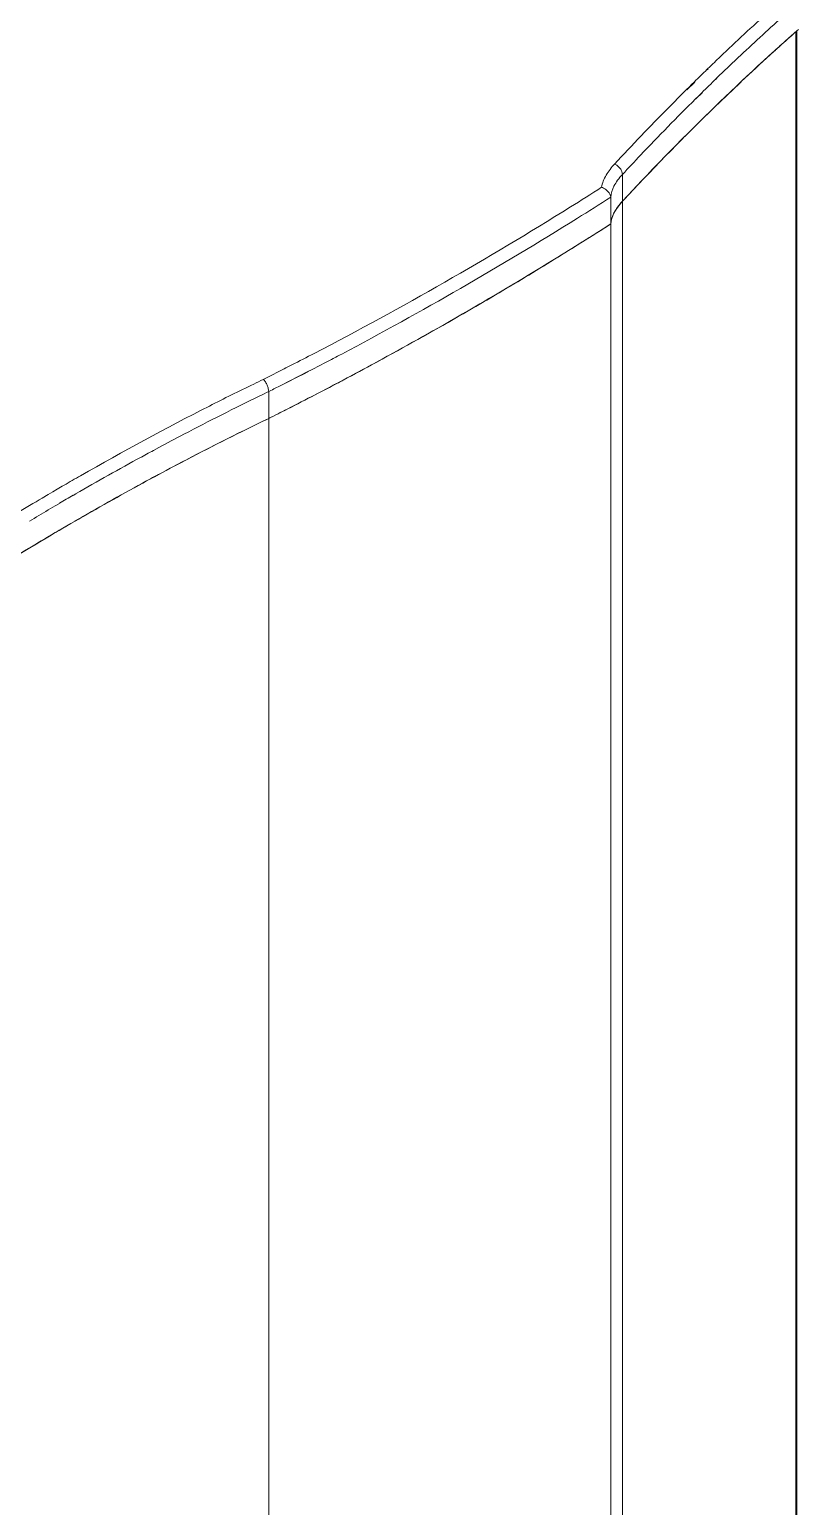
# Model space of a CAD drawing. Header units: millimetres. Extents: x 1177 to 2365, y 93 to 933.
# Drawn here: x 2170.9 to 2260, y 589.5 to 760.8 of the extents above; entities that cross this region are included whole.
import ezdxf

# ---------------------------------------------------------------- set-up
doc = ezdxf.new("R2010")
doc.units = ezdxf.units.MM
doc.header["$LTSCALE"] = 0.1
doc.layers.get('0').update_dxf_attribs({"lineweight": 13})

msp = doc.modelspace()

# ---------------------------------------------------------------- linework, layer by layer
for p, q in [((2259.85, 760.66), (2260.05, 760.83)), ((2259.86, 523.8), (2259.86, 760.66)), ((2259.74, 760.55), (2259.74, 523.56)), ((2249.54, 756.29), (2249.43, 756.19)), ((2249.58, 756.27), (2249.47, 756.17)), ((2247.39, 754.19), (2247.06, 753.86)), ((2248.01, 754.74), (2247.09, 753.85)), ((2247.61, 754.41), (2247.39, 754.19)), ((2247.97, 754.76), (2247.61, 754.41)), ((2250.48, 755.11), (2250.54, 755.17)), ((2250.52, 755.09), (2250.58, 755.15)), ((2248.11, 752.78), (2248.44, 753.11)), ((2248.14, 752.77), (2248.87, 753.48)), ((2248.44, 753.11), (2248.84, 753.5)), ((2239.63, 744.02), (2239.63, 740.91)), ((2238.27, 738.27), (2238.27, 741.38)), ((2239.64, 500.8), (2239.64, 740.91)), ((2238.27, 738.27), (2238.17, 738.21)), ((2238.27, 738.27), (2238.17, 738.21)), ((2238.27, 738.27), (2238.27, 498.16)), ((2224.9, 730.06), (2224.27, 729.68)), ((2200, 719.55), (2203.22, 721.19)), ((2202.63, 720.87), (2203.23, 721.18)), ((2205.19, 722.2), (2205.72, 722.49)), ((2205.19, 722.2), (2205.73, 722.48)), ((2211.76, 722.6), (2210.98, 722.17)), ((2200.01, 719.54), (2200.46, 719.77)), ((2200.46, 719.77), (2201.09, 720.09)), ((2201.09, 720.09), (2201.42, 720.26)), ((2201.42, 720.26), (2201.99, 720.55)), ((2201.99, 720.55), (2202.63, 720.87)), ((2198.6, 718.83), (2198.69, 718.88)), ((2198.6, 718.83), (2198.69, 718.88)), ((2198.6, 715.72), (2198.6, 718.83)), ((2198.73, 715.79), (2198.6, 715.72)), ((2198.73, 715.79), (2198.6, 715.72)), ((2198.6, 715.72), (2198.61, 475.61)), ((2183.81, 711.24), (2184.41, 711.57)), ((2183.83, 711.23), (2184.42, 711.56)), ((2185.24, 712.01), (2185.84, 712.33)), ((2185.24, 712.01), (2185.57, 712.19)), ((2185.57, 712.19), (2185.84, 712.33)), ((2186.26, 709.45), (2185.84, 709.22)), ((2174.05, 707.51), (2173.55, 707.21)), ((2172.32, 706.48), (2171.99, 706.29)), ((2173.03, 706.91), (2172.32, 706.48)), ((2173.55, 707.21), (2173.03, 706.91)), ((2173.81, 705.57), (2174.32, 705.87)), ((2175.92, 706.8), (2176.21, 706.97)), ((2173.3, 705.27), (2173.81, 705.57)), ((2170.86, 703.81), (2171.11, 703.96)), ((2173.24, 702.12), (2172.97, 701.96))]:
    msp.add_line(p, q)
for points in [[(2224.89, 730.06), (2224.44, 729.79), (2224.26, 729.69)], [(2211.75, 722.61), (2211.21, 722.3), (2210.98, 722.18)], [(2186.26, 709.45), (2186.14, 709.39), (2185.85, 709.22)], [(2173.24, 702.12), (2173.16, 702.07), (2172.98, 701.96)]]:
    msp.add_lwpolyline(points)
for centre, radius, start, end in [((2418.88, 579.73), 240.88, 131.3513, 131.9367), ((2441.46, 558.32), 275.73, 133.7012, 133.8929), ((2445.64, 554), 281.74, 134.141, 134.5557), ((2442.95, 556.77), 277.88, 133.8929, 134.1091), ((2444.58, 554.78), 278.94, 133.8484, 134.0777), ((2447.33, 551.95), 282.88, 134.0964, 134.5621), ((2444.62, 551.69), 278.94, 133.2754, 134.1074), ((2451.9, 544.16), 289.42, 134.1042, 134.7231), ((2455.51, 540.5), 294.56, 134.7223, 135.1714), ((2458.45, 537.58), 298.71, 135.1721, 136.6924), ((2001.7, 1111.49), 437.72, 301.993, 302.5506), ((2457.68, 538.31), 297.64, 136.6914, 137.1016), ((2007.94, 1101.6), 427.56, 301.9819, 302.5957), ((2243.73, 736.87), 5.74, 146.1824, 147.4007), ((2005.41, 1102.5), 432.3, 301.5695, 302.5918), ((2007.13, 1099.76), 429.07, 301.5685, 302.5805), ((1998.7, 1113.4), 445.11, 300.5426, 301.573), ((2015.01, 1086.46), 409.37, 297.0656, 297.4747), ((2011.11, 1093.36), 418.84, 297.6882, 297.8958), ((2018.09, 1080.42), 402.59, 296.5395, 296.9224), ((2016.72, 1083.12), 405.62, 296.9221, 297.0651), ((2015.53, 1084.91), 409.3, 297.2957, 297.605), ((2006.19, 1099.5), 429.32, 297.9254, 298.4906), ((2337.34, 430.55), 321.48, 115.6911, 115.9117), ((2025.91, 1064.57), 386.46, 296.5573, 296.7764), ((2010.63, 1091.16), 419.87, 297.7452, 297.9235), ((2331.97, 441.65), 307.6, 115.6947, 115.9081), ((2350.39, 405.8), 347.91, 118.6068, 120.0435), ((2347.78, 410.56), 342.48, 118.3325, 118.4901), ((2347.71, 407.58), 342.34, 118.2189, 118.5743), ((2348.26, 409.75), 344.98, 120.1752, 120.3302), ((2348.62, 409.13), 345.69, 119.8112, 120.1751), ((2349.97, 403.45), 347.03, 118.5754, 120.0726), ((2350.38, 402.7), 347.9, 118.5762, 120.0671), ((2347.22, 411.51), 342.93, 120.7291, 121.3218), ((2350.79, 405.11), 348.71, 120.0983, 120.4013), ((2349.96, 406.5), 347.09, 120.5968, 121.0172), ((2349.74, 403.77), 346.65, 120.0641, 121.4366), ((2350.7, 402.16), 348.52, 120.07, 120.6089), ((2349.6, 404), 346.38, 120.6598, 121.2436)]:
    msp.add_arc(centre, radius, start, end)
for points, knots in [([(2258.52, 764.61), (2257.87, 764.04), (2255.32, 761.76), (2252.81, 759.43), (2250.96, 757.66)], [0, 0, 0, 0, 0.251269, 1, 1, 1, 1]), ([(2239.63, 740.91), (2242.9, 744.43), (2249.48, 751.18), (2256.38, 757.61), (2259.85, 760.66)], [0, 0, 0, 0, 0.509327, 1, 1, 1, 1]), ([(2251.35, 755.94), (2251.91, 756.49), (2254.15, 758.61), (2256.42, 760.71), (2258.14, 762.24)], [0, 0, 0, 0, 0.253572, 1, 1, 1, 1]), ([(2257.9, 758.92), (2257.52, 758.58), (2256.01, 757.22), (2254.52, 755.83), (2253.4, 754.78)], [0, 0, 0, 0, 0.247239, 1, 1, 1, 1]), ([(2247.06, 753.86), (2246.35, 753.15), (2243.52, 750.32), (2240.76, 747.42), (2238.71, 745.23)], [0, 0, 0, 0, 0.25125, 1, 1, 1, 1]), ([(2239.63, 744.02), (2240.33, 744.77), (2243.11, 747.73), (2245.95, 750.64), (2248.11, 752.78)], [0, 0, 0, 0, 0.250698, 1, 1, 1, 1]), ([(2238.71, 745.23), (2238.35, 744.83), (2237.7, 744.01), (2237.29, 743.03), (2237.21, 742.53)], [0, 0, 0, 0, 0.517388, 1, 1, 1, 1]), ([(2239.63, 744.02), (2239.63, 744.13), (2239.58, 744.38), (2239.37, 744.72), (2239.08, 745.02), (2238.84, 745.17), (2238.71, 745.23)], [0, 0, 0, 0, 0.204263, 0.465649, 0.747388, 1, 1, 1, 1]), ([(2238.27, 741.38), (2238.29, 741.83), (2238.53, 742.53), (2239.07, 743.37), (2239.43, 743.81), (2239.63, 744.02)], [0, 0, 0, 0, 0.441397, 0.706981, 1, 1, 1, 1]), ([(2238.27, 741.38), (2238.27, 741.5), (2238.19, 741.75), (2237.95, 742.07), (2237.61, 742.35), (2237.35, 742.48), (2237.21, 742.53)], [0, 0, 0, 0, 0.211841, 0.462536, 0.732962, 1, 1, 1, 1]), ([(2233.61, 740.26), (2228.8, 737.25), (2219, 731.39), (2208.98, 725.91), (2203.88, 723.26)], [0, 0, 0, 0, 0.496621, 1, 1, 1, 1]), ([(2238.27, 738.27), (2238.29, 738.72), (2238.53, 739.42), (2239.07, 740.26), (2239.43, 740.7), (2239.63, 740.91)], [0, 0, 0, 0, 0.441397, 0.706981, 1, 1, 1, 1]), ([(2239.64, 740.91), (2239.57, 740.84), (2239.33, 740.57), (2239.11, 740.28), (2238.96, 740.06)], [0, 0, 0, 0, 0.260807, 1, 1, 1, 1]), ([(2207.07, 723.19), (2211.7, 725.64), (2220.91, 730.74), (2229.93, 736.14), (2234.4, 738.94)], [0, 0, 0, 0, 0.498528, 1, 1, 1, 1]), ([(2238.89, 739.96), (2238.8, 739.82), (2238.5, 739.3), (2238.29, 738.7), (2238.27, 738.27)], [0, 0, 0, 0, 0.281384, 1, 1, 1, 1]), ([(2207.24, 720.17), (2211.38, 722.36), (2219.62, 726.91), (2227.71, 731.7), (2231.74, 734.18)], [0, 0, 0, 0, 0.498142, 1, 1, 1, 1]), ([(2224.27, 729.68), (2223.23, 729.07), (2219.09, 726.66), (2214.91, 724.32), (2211.76, 722.6)], [0, 0, 0, 0, 0.25079, 1, 1, 1, 1]), ([(2196.86, 719.71), (2195.14, 718.88), (2188.35, 715.5), (2181.68, 711.89), (2176.76, 709.07)], [0, 0, 0, 0, 0.252191, 1, 1, 1, 1]), ([(2197.98, 720.25), (2198.07, 720.16), (2198.23, 719.94), (2198.43, 719.58), (2198.56, 719.2), (2198.6, 718.95), (2198.6, 718.83)], [0, 0, 0, 0, 0.245295, 0.516197, 0.778474, 1, 1, 1, 1]), ([(2198.6, 715.72), (2199.32, 716.08), (2202.21, 717.54), (2205.09, 719.03), (2207.24, 720.17)], [0, 0, 0, 0, 0.247501, 1, 1, 1, 1]), ([(2206.09, 719.56), (2205.48, 719.24), (2203.04, 717.96), (2200.58, 716.71), (2198.73, 715.79)], [0, 0, 0, 0, 0.252055, 1, 1, 1, 1]), ([(2185.84, 712.33), (2186.81, 712.86), (2190.69, 714.92), (2194.62, 716.9), (2197.57, 718.33)], [0, 0, 0, 0, 0.252242, 1, 1, 1, 1]), ([(2183.98, 708.22), (2185.19, 708.88), (2190.02, 711.47), (2194.91, 713.95), (2198.6, 715.72)], [0, 0, 0, 0, 0.252676, 1, 1, 1, 1]), ([(2198.6, 715.72), (2197.58, 715.23), (2193.43, 713.2), (2189.33, 711.09), (2186.26, 709.45)], [0, 0, 0, 0, 0.247231, 1, 1, 1, 1])]:
    msp.add_open_spline(points, degree=3, knots=knots)

doc.saveas('drawing.dxf')
